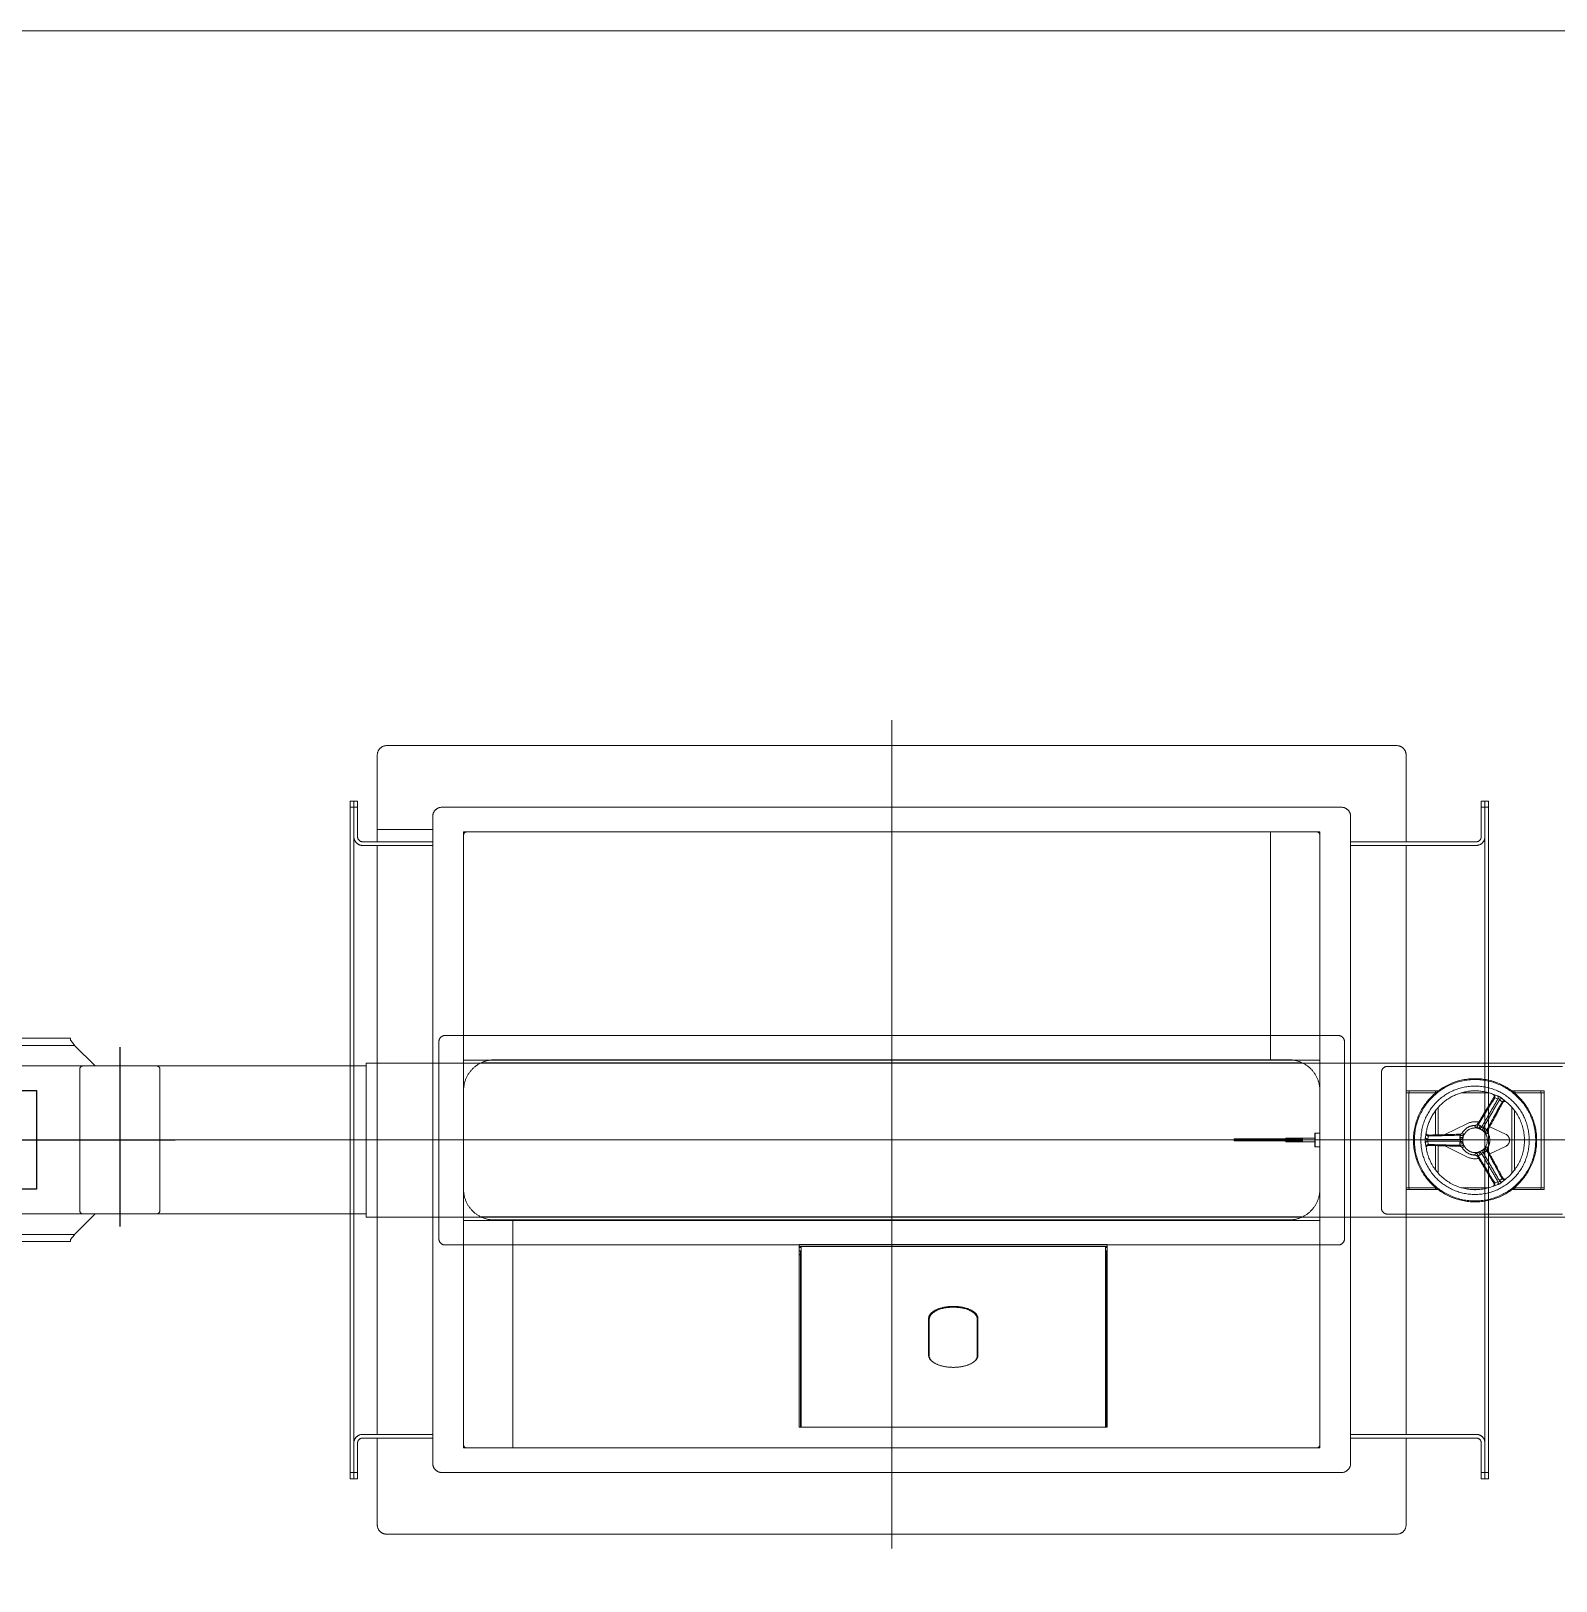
# Model space of a CAD drawing. Extents: x -681219 to -550379, y -242630 to -158199.
# Drawn here: x -636702 to -634227, y -214433 to -211917 of the extents above; entities that cross this region are included whole.
import ezdxf
from ezdxf.lldxf.tags import DXFTag

# ---------------------------------------------------------------- set-up
doc = ezdxf.new("R2010")
doc.units = 0
doc.header["$LTSCALE"] = 1000
doc.linetypes.add('DASHED2', pattern=[9.525, 6.35, -3.175])
doc.layers.get('0').update_dxf_attribs({"linetype": 'CONTINUOUS'})
doc.layers.add('center', color=253, linetype='CENTER2')
doc.layers.add('interface', color=251, linetype='DASHED2')
for name, color, linetype, lineweight in [('famsun', 7, 'CONTINUOUS', 0), ('future', 4, 'DASHED2', 0), ('轴网_轴线', 1, 'CENTER2', 0)]:
    doc.layers.add(name, color=color, linetype=linetype, lineweight=lineweight)
tags = doc.linetypes.add('CENTER2', pattern=[28.575, 19.05, -3.175, 3.175, -3.175]).pattern_tags.tags
tags[10:11] = [DXFTag(74, 4), DXFTag(75, 0), DXFTag(340, '0'), DXFTag(46, 0.0), DXFTag(50, 0.0), DXFTag(44, 0.0), DXFTag(45, 0.0)]
tags[8:9] = [DXFTag(74, 4), DXFTag(75, 0), DXFTag(340, '0'), DXFTag(46, 0.0), DXFTag(50, 0.0), DXFTag(44, 0.0), DXFTag(45, 0.0)]
tags[6:7] = [DXFTag(74, 4), DXFTag(75, 0), DXFTag(340, '0'), DXFTag(46, 0.0), DXFTag(50, 0.0), DXFTag(44, 0.0), DXFTag(45, 0.0)]
tags[4:5] = [DXFTag(74, 4), DXFTag(75, 0), DXFTag(340, '0'), DXFTag(46, 0.0), DXFTag(50, 0.0), DXFTag(44, 0.0), DXFTag(45, 0.0)]

# ---------------------------------------------------------------- blocks, each defined once
blk = doc.blocks.new('轴网FB0EDE194AE0F5E0')
at = {"layer": '轴网_轴线'}
blk.add_line((-1200, 15000), (44200, 15000), dxfattribs=at)
blk = doc.blocks.new('YZLD0102CXY_F_LD-SJHS1B_V_1')
at = {"color": 0, "linetype": 'ByBlock', "lineweight": -2}
for p, q in [((-820, 640), (820, 640)), ((-835, 504), (-835, 625)), ((835, 625), (835, 504)), ((-969, 540), (-969, 550)), ((-969, 550), (-963, 550)), ((-969, -540), (-969, 540)), ((-963, 540), (-969, 540)), ((-963, 550), (-957, 550)), ((-963, 540), (-963, 550)), ((-963, 550), (-963, 540)), ((-963, 492), (-963, 540)), ((-957, 540), (-963, 540)), ((-963, -540), (-963, 540)), ((-957, 550), (-957, 540)), ((-957, 492), (-957, 540)), ((-730, 540), (730, 540)), ((867, 550), (873, 550)), ((867, 540), (867, 550)), ((867, 540), (867, 492)), ((873, 540), (867, 540)), ((873, 550), (873, 540)), ((873, 550), (879, 550)), ((873, 540), (873, 550)), ((873, 540), (873, 492)), ((873, 540), (873, -540)), ((879, 540), (873, 540)), ((879, 550), (879, 540)), ((879, 540), (879, -540)), ((-835, 504), (-835, 484)), ((-745, -525), (-745, 525)), ((745, 525), (745, -525)), ((835, 504), (745, 504)), ((835, 484), (835, 504)), ((-745, 484), (-949, 484)), ((695, 500), (-695, 500)), ((-695, 500), (-695, -500)), ((-615, 130), (-615, 500)), ((-615, 500), (-615, 130)), ((-615, 130), (-615, 500)), ((695, -500), (695, 500)), ((859, 484), (745, 484)), ((-745, 478), (-949, 478)), ((-835, 478), (-835, -478)), ((859, 478), (745, 478)), ((835, -478), (835, 478)), ((-615, 130), (-645, 130)), ((-645, 130), (645, 130)), ((645, 130), (-615, 130)), ((645, 130), (-615, 130)), ((666.4, 125), (-666.4, 125)), ((-695, 80.5), (-695, 11)), ((-687.5, 11), (-695, 11)), ((-687.5, -11), (-687.5, 11)), ((-687, 10.5), (-687.5, 11)), ((-687, 10.5), (-687, -10.5)), ((-667, 3), (-687, 3)), ((-667, 1.5), (-667, 3)), ((-667, 3), (-640, 3)), ((-667, 1.5), (-655, 1.5)), ((-667, -1.5), (-667, 1.5)), ((-655, 1.5), (-643.9, 1.5)), ((-655, 1.5), (-655, -1.5)), ((-643.9, 1.5), (-573, 1.5)), ((-640, 1.5), (-640, 3)), ((-573, 1.5), (-556, 1.5)), ((-573, -1.5), (-573, 1.5)), ((-556, -1.5), (-556, 1.5)), ((-695, -11), (-695, -80.5)), ((-695, -11), (-687.5, -11)), ((-687.5, -11), (-687, -10.5)), ((-687, -3), (-667, -3)), ((-667, -3), (-667, -1.5)), ((-667, -1.5), (-655, -1.5)), ((-667, -3), (-640, -3)), ((-655, -1.5), (-643.9, -1.5)), ((-643.9, -1.5), (-573, -1.5)), ((-640, -3), (-640, -1.5)), ((-573, -1.5), (-556, -1.5)), ((-666.4, -125), (666.4, -125)), ((-645, -130), (615, -130)), ((-645, -130), (645, -130)), ((615, -130), (645, -130)), ((615, -500), (615, -130)), ((615, -130), (615, -500)), ((615, -130), (645, -130)), ((615, -500), (615, -130)), ((-350, -169.6), (150, -169.6)), ((-350, -466.4), (-350, -169.6)), ((-350, -173.1), (-347, -173.1)), ((-347, -174.8), (-350, -174.8)), ((-347, -172.8), (-347, -466.4)), ((147, -172.8), (-347, -172.8)), ((147, -466.4), (147, -172.8)), ((147, -173.1), (150, -173.1)), ((150, -174.8), (147, -174.8)), ((150, -169.6), (150, -466.4)), ((-347.6, -179.9), (-350, -179.9)), ((-348.5, -186.1), (-350, -186.1)), ((-348, -184.6), (-348, -181.7)), ((-348, -181.7), (-348, -466.4)), ((150, -179.9), (147.6, -179.9)), ((148, -466.4), (148, -181.7)), ((148, -184.6), (148, -181.7)), ((150, -186.1), (148.5, -186.1)), ((-140, -290), (-140, -349.4)), ((-139, -350.3), (-139, -290.9)), ((-61, -290.9), (-61, -350.3)), ((-60, -349.4), (-60, -290)), ((-139, -353.8), (-139, -350.3)), ((-61, -353.8), (-61, -350.3)), ((-949, -478), (-745, -478)), ((150, -466.4), (-350, -466.4)), ((745, -478), (859, -478)), ((-963, -540), (-963, -492)), ((-957, -540), (-957, -492)), ((-949, -484), (-745, -484)), ((-835, -484), (-835, -504)), ((-695, -500), (695, -500)), ((745, -484), (859, -484)), ((835, -504), (835, -484)), ((867, -492), (867, -540)), ((873, -492), (873, -540)), ((-835, -504), (-835, -625)), ((835, -625), (835, -504)), ((-969, -550), (-969, -540)), ((-969, -540), (-963, -540)), ((-963, -550), (-969, -550)), ((-963, -550), (-963, -540)), ((-963, -540), (-957, -540)), ((-963, -540), (-963, -550)), ((-957, -550), (-963, -550)), ((-957, -540), (-957, -550)), ((730, -540), (-730, -540)), ((867, -550), (867, -540)), ((867, -540), (873, -540)), ((873, -550), (867, -550)), ((873, -540), (873, -550)), ((873, -540), (879, -540)), ((873, -550), (873, -540)), ((879, -550), (873, -550)), ((879, -540), (879, -550)), ((-820, -640), (820, -640))]:
    blk.add_line(p, q, dxfattribs=at)
for centre, radius, start, end in [((-820, 625), 15, 90, 180), ((820, 625), 15, 0, 90), ((-730, 525), 15, 90, 180), ((730, 525), 15, 0, 90), ((-949, 492), 14, 180, 270), ((-949, 492), 8, 180, 270), ((-690, 495), 5, 90, 180), ((690, 495), 5, 0, 90), ((859, 492), 14, 270, 0), ((859, 492), 8, 270, 0), ((-949, -492), 14, 90, 180), ((859, -492), 14, 0, 90), ((-949, -492), 8, 90, 180), ((-690, -495), 5, 180, 270), ((690, -495), 5, 270, 0), ((859, -492), 8, 0, 90), ((-730, -525), 15, 180, 270), ((730, -525), 15, 270, 0), ((-820, -625), 15, 180, 270), ((820, -625), 15, 270, 0)]:
    blk.add_arc(centre, radius, start, end, dxfattribs=at)
for centre, major_axis, ratio, start_param, end_param in [((-351.8, -182.8), (-3.29, 3.29), 0.581432, 2.59092, 3.668247), ((-351.8, -182.8), (-3.29, 3.29), 0.581432, 2.614938, 3.668247), ((-341.2, -185.1), (5.88, -5.88), 0.581432, 3.119045, 3.668247), ((-341.2, -185.1), (5.88, -5.88), 0.581432, 3.119045, 3.668247), ((141.2, -185.1), (-5.88, -5.88), 0.581432, 2.614938, 3.164141), ((141.2, -185.1), (-5.88, -5.88), 0.581432, 2.614938, 3.164141), ((151.8, -182.8), (3.29, 3.29), 0.581432, 2.614938, 3.692265), ((151.8, -182.8), (3.29, 3.29), 0.581432, 2.614938, 3.668247), ((-100, -290), (40, 0), 0.494698, 0, 3.141593), ((-100, -290.9), (-39, 0), 0.494698, 3.141593, 6.283185), ((-100, -293.5), (-40, 0), 0.494698, 6.027147, 6.283185), ((-100, -293.5), (40, 0), 0.494698, 2.885554, 3.141593), ((-100, -295.3), (40, 0), 0.494698, 2.917501, 3.141593), ((-100, -293.5), (-40, 0), 0.494698, 3.141593, 3.397631), ((-100, -293.5), (40, 0), 0.494698, 0, 0.256038), ((-100, -295.3), (40, 0), 0.494698, 0, 0.224091), ((-100, -349.4), (-40, 0), 0.494698, 0, 3.141593), ((-100, -350.3), (39, 0), 0.494698, 3.141593, 3.728761), ((-100, -350.3), (39, 0), 0.494698, 5.696017, 6.283185)]:
    blk.add_ellipse(centre, major_axis=major_axis, ratio=ratio, start_param=start_param, end_param=end_param, dxfattribs=at)
for points in [[(-645, 130), (-651.5, 130), (-658.1, 128.7), (-670.2, 123.7), (-675.7, 120), (-685, 110.7), (-688.7, 105.2), (-693.7, 93.1), (-695, 86.5), (-695, 80)], [(695, 80), (695, 86.5), (693.7, 93.1), (688.7, 105.2), (685, 110.7), (675.7, 120), (670.2, 123.7), (658.1, 128.7), (651.5, 130), (645, 130)], [(695, 80), (695, 86.5), (693.7, 93.1), (688.7, 105.2), (685, 110.7), (675.7, 120), (670.2, 123.7), (658.1, 128.7), (651.5, 130), (645, 130)], [(-695, -80), (-695, -86.5), (-693.7, -93.1), (-688.7, -105.2), (-685, -110.7), (-675.7, -120), (-670.2, -123.7), (-658.1, -128.7), (-651.5, -130), (-645, -130)], [(645, -130), (651.5, -130), (658.1, -128.7), (670.2, -123.7), (675.7, -120), (685, -110.7), (688.7, -105.2), (693.7, -93.1), (695, -86.5), (695, -80)], [(645, -130), (651.5, -130), (658.1, -128.7), (670.2, -123.7), (675.7, -120), (685, -110.7), (688.7, -105.2), (693.7, -93.1), (695, -86.5), (695, -80)]]:
    blk.add_open_spline(points, degree=3, knots=[0, 0, 0, 0, 0.25, 0.25, 0.5, 0.5, 0.75, 0.75, 1, 1, 1, 1], dxfattribs=at)
at = {"layer": 'center', "lineweight": -2, "ltscale": 13.278337}
for p, q in [((0, -663.2), (0, 681.5)), ((901.5, 0), (-995.7, 0))]:
    blk.add_line(p, q, dxfattribs=at)
blk = doc.blocks.new('*U69')
at = {"color": 0, "linetype": 'ByBlock', "lineweight": -2}
for p, q in [((433.2, 227), (433.2, 238.4)), ((433.2, 225), (433.2, 227)), ((433.2, 227), (435.2, 227)), ((435.2, 227), (435.2, 238.4)), ((435.2, 236), (435.2, 226)), ((435.2, 227), (435.2, 225)), ((437.8, 243), (523.2, 243)), ((437.8, 241), (523.2, 241)), ((440.2, 241), (523.2, 241)), ((523.2, 243), (578.2, 243)), ((523.2, 241), (523.2, 243)), ((523.2, 241), (578.2, 241)), ((523.2, 241), (578.2, 241)), ((523.2, 241), (523.2, 214.8)), ((578.2, 241), (578.2, 243)), ((578.2, 211), (578.2, 241)), ((365.2, 165), (409.2, 217.8)), ((424.6, 225), (435.2, 225)), ((468.2, 226), (435.2, 226)), ((435.2, 225), (445.2, 225)), ((435.2, 214.9), (435.2, 225)), ((435.2, 214.9), (435.2, 165)), ((445.2, 214.9), (435.2, 214.9)), ((445.2, 225), (445.2, 214.9)), ((445.2, 222), (466.2, 222)), ((445.2, 214.9), (445.2, 165)), ((466.2, 212), (445.2, 212)), ((466.2, 222), (466.2, 212)), ((466.2, 212), (466.2, 165)), ((467.2, 207), (466.2, 207)), ((467.2, 167), (467.2, 207)), ((469.7, 217.6), (515, 212)), ((470.2, 222.8), (470.2, 224)), ((470.2, 204), (470.2, 170)), ((523.2, 214.8), (472, 220.8)), ((477, 220.2), (477, 216.7)), ((515, 165), (515, 212)), ((581.1, 203.9), (515, 212)), ((555.2, 211), (523.2, 214.8)), ((553, 207.3), (553, 211.3)), ((555.2, 211), (578.2, 211)), ((40, 120), (73.5, 153.5)), ((673.1, 153.5), (73.5, 153.5)), ((80.1, 165), (664.9, 165)), ((467.2, 167), (466.2, 167)), ((539.5, 165), (581.1, 170.1)), ((553, 165), (553, 166.7)), ((673.1, 153.5), (715, 120)), ((705, 128), (706, 128)), ((706, 127.2), (706, 128)), ((-65, 65.6), (-65, 115)), ((-60, 120), (60, 120)), ((60, 120), (750, 120)), ((65, 65.6), (65, 115)), ((750, 120), (795, 120)), ((750, -120), (750, 120)), ((805, -110), (805, 110)), ((0, 77), (0, 77)), ((-65, 64.9), (-65, 65.6)), ((-65, 1.2), (-65, 64.9)), ((65, 64.9), (65, 65.6)), ((65, 1.2), (65, 64.9)), ((-65, -1.2), (-65, 1.2)), ((65, -1.2), (65, 1.2)), ((-65, -64.9), (-65, -1.2)), ((65, -64.9), (65, -1.2)), ((-65, -65.6), (-65, -64.9)), ((-65, -115), (-65, -65.6)), ((65, -65.6), (65, -64.9)), ((65, -115), (65, -65.6)), ((-60, -120), (60, -120)), ((40, -120), (73.5, -153.5)), ((60, -120), (750, -120)), ((673.1, -153.5), (715, -120)), ((750, -120), (795, -120)), ((73.5, -153.5), (673.1, -153.5)), ((664.9, -165), (80.1, -165)), ((365.2, -165), (409.2, -217.8)), ((435.2, -214.9), (435.2, -165)), ((445.2, -214.9), (445.2, -165)), ((466.2, -212), (466.2, -165)), ((467.2, -167), (466.2, -167)), ((467.2, -207), (467.2, -167)), ((470.2, -170), (470.2, -204)), ((515, -165), (515, -212)), ((539.5, -165), (581.1, -170.1)), ((424.6, -225), (435.2, -225)), ((435.2, -225), (435.2, -214.9)), ((435.2, -214.9), (445.2, -214.9)), ((445.2, -225), (435.2, -225)), ((445.2, -212), (466.2, -212)), ((445.2, -214.9), (445.2, -225)), ((466.2, -222), (445.2, -222)), ((467.2, -207), (466.2, -207)), ((466.2, -212), (466.2, -222)), ((515, -212), (469.7, -217.6)), ((477, -216.7), (477, -226.7)), ((515, -212), (581.1, -203.9)), ((553, -226.7), (553, -207.3)), ((553, -226.7), (477, -226.7)), ((485, -226.7), (485, -236)), ((545, -236), (485, -236)), ((487.5, -236), (487.5, -314)), ((542.5, -314), (542.5, -236)), ((545, -236), (545, -226.7)), ((542.5, -314), (487.5, -314)), ((487.5, -314), (489.5, -316)), ((489.5, -316), (540.5, -316)), ((540.5, -316), (542.5, -314))]:
    blk.add_line(p, q, dxfattribs=at)
blk.add_lwpolyline([(415, -716), (615, -716), (615, -316), (415, -316)], close=True, dxfattribs=at)
for centre, radius, start, end in [((437.8, 238.4), 4.6, 90, 180), ((437.8, 238.4), 2.6, 90, 180), ((440.2, 236), 5, 90, 180), ((424.6, 205), 20, 90, 140.1944), ((470.2, 221.5), 4, 180, 263), ((467.2, 204), 3, 0, 90), ((468.2, 224), 2, 0, 90), ((472.2, 222.8), 2, 180, 263.2902), ((515, 187), 68.2, 345.6567, 14.3433), ((125.8, 117.8), 63.4, 136.3559, 145.7147), ((129.5, 161.9), 49.5, 176.3863, 180.3934), ((467.2, 170), 3, 270, 0), ((625.3, 161.9), 39.7, 359.5099, 4.5148), ((620.9, 108.8), 68.7, 40.5424, 50.0819), ((-60, 115), 5, 90, 180), ((60, 115), 5, 0, 90), ((795, 110), 10, 0, 90), ((-60, -115), 5, 180, 270), ((60, -115), 5, 270, 0), ((795, -110), 10, 270, 0), ((128, -116), 66.2, 214.4844, 223.445), ((129.5, -161.9), 49.5, 179.6066, 183.6137), ((467.2, -170), 3, 0, 90), ((515, -187), 68.2, 345.6567, 14.3433), ((625.3, -161.9), 39.7, 355.4852, 0.4901), ((618.9, -106.8), 71.6, 310.1102, 319.2655), ((424.6, -205), 20, 219.8056, 270), ((470.2, -221.5), 4, 97, 180), ((467.2, -204), 3, 270, 0)]:
    blk.add_arc(centre, radius, start, end, dxfattribs=at)
at = {"layer": 'center', "ltscale": 166.354785}
for p, q in [((395, 273.8), (395, -285.9)), ((0, 150.4), (0, -140.6)), ((845.7, 0), (-90, 0))]:
    blk.add_line(p, q, dxfattribs=at)
at = {"layer": 'interface', "ltscale": 3.807936}
blk.add_lwpolyline([(135, -80), (655, -80), (655, 80), (135, 80)], close=True, dxfattribs=at)
blk = doc.blocks.new('*U68')
at = {"color": 0, "linetype": 'ByBlock', "lineweight": -2}
for p, q in [((812, 159.3), (812, -160.7)), ((2272, 169.3), (822, 169.3)), ((2282, -160.7), (2282, 159.3)), ((852, 129.3), (2242, 129.3)), ((852, -130.7), (852, 129.3)), ((2242, 129.3), (2242, -130.7)), ((0, 124.3), (2400, 124.3)), ((742, 119.3), (458, 119.3)), ((752, -110.7), (752, 109.3)), ((2400, -125.7), (2400, 124.3)), ((2800, 119.9), (2400, 119.9)), ((2400, 119.9), (2400, -120.1)), ((2800, -120.1), (2800, 119.9)), ((488, 79.3), (493, 79.3)), ((488, 76.3), (488, 79.3)), ((488, 76.3), (492.5, 76.3)), ((488, 76.3), (488, -77.7)), ((492.5, 76.3), (535.8, 76.3)), ((492.5, 76.3), (492.5, -77.7)), ((493, 79.3), (535.7, 79.3)), ((493, 79.3), (493, 76.3)), ((535.7, 79.3), (540, 79.3)), ((535.7, 76.3), (535.7, 79.3)), ((535.8, 76.3), (536.2, 76.3)), ((535.8, 76.3), (535.8, 76)), ((577.4, 76.3), (622.6, 76.3)), ((577.4, 76.3), (622.6, 76.3)), ((593.7, 79.3), (606.3, 79.3)), ((660, 79.3), (664.3, 79.3)), ((663.8, 76.3), (664.2, 76.3)), ((664.2, 76.3), (707.5, 76.3)), ((664.2, 76.3), (664.2, 76)), ((664.3, 79.3), (707, 79.3)), ((664.3, 79.3), (664.3, 76.3)), ((707, 76.3), (707, 79.3)), ((707, 79.3), (712, 79.3)), ((707.5, 76.3), (712, 76.3)), ((707.5, 76.3), (707.5, -77.7)), ((712, 79.3), (712, 76.3)), ((712, 76.3), (712, -77.7)), ((540.3, 53), (540.3, -54.4)), ((551.6, 63.4), (556.1, 67)), ((560.2, 65.2), (556.2, 61.5)), ((568, 68.3), (562.8, 66.7)), ((563.3, 71.2), (568.7, 73.2)), ((659.7, 53), (659.7, 8.1)), ((535.8, 47.5), (535.8, -48.9)), ((613.3, 26.2), (649.2, 8.4)), ((664.2, 47.5), (664.2, 8)), ((550.4, 9.3), (576.2, 21.3)), ((579, 10.9), (579.2, 11.4)), ((579.1, 15.9), (579.2, 15.7)), ((585.6, 13.2), (582.9, 11.6)), ((597.9, 20.3), (595.2, 18.7)), ((599.9, 23.3), (600.5, 23.3)), ((619.2, 4.8), (619.2, 8)), ((620.6, 11.7), (620.8, 11.3)), ((624.8, 9.1), (624.6, 9.1)), ((677, 0.8), (675.7, 6.1)), ((679.7, 9.2), (680.6, 3.5)), ((576.2, -22.7), (550.4, -10.7)), ((579.2, -12.8), (579, -12.3)), ((582.9, -13), (585.6, -14.6)), ((595.2, -20.1), (597.9, -21.7)), ((600.5, -24.7), (599.9, -24.7)), ((649.2, -9.8), (613.3, -27.6)), ((619.2, -9.4), (619.2, -6.2)), ((620.8, -12.7), (620.6, -13.1)), ((659.7, -9.5), (659.7, -54.4)), ((664.2, -9.4), (664.2, -48.9)), ((675.7, -7.5), (677, -2.2)), ((680.6, -4.9), (679.7, -10.6)), ((596.1, -27.1), (596.2, -26.9)), ((556.1, -68.4), (551.6, -64.8)), ((556.2, -62.9), (560.2, -66.6)), ((562.8, -68.1), (568, -69.7)), ((568.7, -74.6), (563.3, -72.6)), ((488, -77.7), (492.5, -77.7)), ((488, -80.7), (488, -77.7)), ((493, -80.7), (488, -80.7)), ((492.5, -77.7), (535.8, -77.7)), ((493, -77.7), (493, -80.7)), ((493, -80.7), (535.7, -80.7)), ((535.7, -80.7), (535.7, -77.7)), ((540, -80.7), (535.7, -80.7)), ((535.8, -77.4), (535.8, -77.7)), ((535.8, -77.7), (536.2, -77.7)), ((577.4, -77.7), (622.6, -77.7)), ((577.4, -77.7), (622.6, -77.7)), ((593.7, -80.7), (606.3, -80.7)), ((664.3, -80.7), (660, -80.7)), ((663.8, -77.7), (664.2, -77.7)), ((664.2, -77.4), (664.2, -77.7)), ((664.2, -77.7), (707.5, -77.7)), ((664.3, -77.7), (664.3, -80.7)), ((664.3, -80.7), (707, -80.7)), ((707, -80.7), (707, -77.7)), ((712, -80.7), (707, -80.7)), ((707.5, -77.7), (712, -77.7)), ((712, -77.7), (712, -80.7)), ((0, -125.7), (2400, -125.7)), ((458, -120.7), (742, -120.7)), ((2400, -120.1), (2800, -120.1)), ((2242, -130.7), (852, -130.7)), ((822, -170.7), (2272, -170.7))]:
    blk.add_line(p, q, dxfattribs=at)
for radius in [100, 98.5, 88]:
    blk.add_circle((600, -0.7), radius, dxfattribs=at)
for centre, radius, start, end in [((822, 159.3), 10, 90, 180), ((2272, 159.3), 10, 0, 90), ((742, 109.3), 10, 0, 90), ((600, -0.7), 80.2, 90, 112.0323), ((600, -0.7), 80.2, 8.0611, 90), ((600, -0.7), 80.2, 128.0619, 232.0317), ((551.6, 58.5), 3.94, 28.7715, 82.3836), ((569.9, 51.4), 20.9, 108.452, 131.548), ((-40292.9, -22116.9), 46481.5, 28.43569, 28.49912), ((40181.5, 24344.3), 46460.2, 211.50087, 211.56433), ((573, 70.8), 4, 154.5834, 210.9527), ((600, -0.7), 30, 63.6122, 101.1009), ((597.3, 26.3), 1.35, 205.9515, 216.7065), ((600.4, 28.5), 5.16, 215.3472, 265.1516), ((555, -0.7), 11, 114.975, 245.025), ((600, -0.7), 24, 151.1001, 208.8999), ((574.6, 13.6), 5.16, 334.8484, 24.8782), ((600, -0.7), 20, 136.0086, 223.9914), ((598.4, -6.5), 28.8, 120.2195, 127.7676), ((588.3, 10.8), 8.73, 100.2704, 120.285), ((600, -0.7), 20, 129.2786, 136.0086), ((600, -0.7), 20, 110.7214, 129.2786), ((595.8, 15.2), 8.73, 119.715, 139.7296), ((605.8, -2.2), 28.8, 112.2322, 119.7807), ((600, -0.7), 20, 103.9914, 110.7214), ((600, -0.7), 20, 16.0086, 103.9914), ((600, -0.7), 24, 31.1001, 88.8999), ((600, -0.7), 20, 9.2786, 16.0086), ((600, -0.7), 20, 350.7214, 9.2786), ((625.1, 14.2), 5.16, 214.8484, 264.8782), ((615.8, 3.7), 8.73, 340.2704, 0.285), ((1893.2, 46471.7), 46481.5, 268.43569, 268.49912), ((595.7, 3.6), 28.8, 0.2195, 7.7676), ((675.5, 11.6), 3.88, 268.382, 323.7838), ((660.2, -0.7), 20.9, 348.452, 11.548), ((-40274.2, 22105.4), 46460.2, 331.50087, 331.56433), ((600, -0.7), 80.2, 248.0615, 352.0311), ((578, -16.6), 1.35, 325.9515, 336.7065), ((574.6, -15), 5.16, 335.3472, 25.1516), ((598.4, 5.1), 28.8, 232.2322, 239.7807), ((588.3, -12.2), 8.73, 239.715, 259.7296), ((600, -0.7), 20, 223.9914, 230.7214), ((600, -0.7), 20, 230.7214, 249.2786), ((595.8, -16.6), 8.73, 220.2704, 240.285), ((605.8, 0.8), 28.8, 240.2195, 247.7676), ((600, -0.7), 20, 249.2786, 256.0086), ((600, -0.7), 20, 256.0086, 343.9914), ((600.4, -29.9), 5.16, 94.8484, 144.8782), ((600, -0.7), 24, 271.1001, 328.8999), ((600, -0.7), 20, 343.9914, 350.7214), ((625.1, -15.6), 5.16, 95.3472, 145.1516), ((615.8, -5.1), 8.73, 359.715, 19.7296), ((595.8, -5), 28.8, 352.2322, 359.7807), ((1892.6, -46451.8), 46460.2, 91.50087, 91.56433), ((624.7, -11.8), 1.35, 85.9515, 96.7065), ((675.4, -13.1), 4, 34.5834, 90.9527), ((40199.7, -24356.8), 46481.5, 148.43569, 148.49912), ((600, -0.7), 30, 258.9181, 296.3878), ((551.6, -59.8), 4, 274.5834, 330.9527), ((569.9, -52.8), 20.9, 228.452, 251.548), ((572.9, -72.2), 3.94, 148.7715, 202.3836), ((742, -110.7), 10, 270, 0), ((822, -160.7), 10, 180, 270), ((2272, -160.7), 10, 270, 0)]:
    blk.add_arc(centre, radius, start, end, dxfattribs=at)
for centre, major_axis, ratio, start_param, end_param in [((554.6, 59.4), (-3.21, 3.84), 0.522694, 4.830056, 6.189543), ((551.5, 57.5), (-0.38, -4.99), 0.922531, 2.189783, 3.074557), ((558.6, 63.1), (-3.62, 3.45), 0.531049, 4.773692, 5.862844), ((565.4, 67), (-1.18, 4.86), 0.531049, 0.420341, 1.509494), ((570.7, 68.6), (-1.72, 4.69), 0.522694, 0.093642, 1.45313), ((573.9, 70.4), (4.51, -2.16), 0.922531, 3.161436, 4.093403), ((579.2, 14.2), (-3.05, 3.96), 0.498779, 3.683742, 4.856336), ((582.4, 16.3), (-2.51, 4.33), 0.481015, 3.676897, 4.922667), ((585.2, 17.3), (-0.87, 4.92), 0.395941, 4.096684, 5.079026), ((591.8, 21.1), (-3.83, 3.22), 0.395941, 1.204159, 2.186502), ((594.1, 23), (-2.49, 4.33), 0.481015, 1.360518, 2.606288), ((597.5, 24.7), (-1.9, 4.62), 0.498779, 1.42685, 2.599443), ((623.3, 9.8), (4.96, 0.66), 0.498779, 3.683742, 4.856336), ((623.5, 6), (5, 0.01), 0.481015, 3.676897, 4.922667), ((623, 3.1), (4.7, -1.71), 0.395941, 4.096684, 5.079026), ((674.6, 12.2), (-4.13, 2.82), 0.922531, 2.189783, 3.074557), ((674.7, 8.6), (4.93, 0.86), 0.522694, 4.830056, 6.189543), ((675.9, 3.2), (4.8, 1.4), 0.531049, 4.773692, 5.862844), ((579.2, -15.6), (-3.05, -3.96), 0.498779, 1.42685, 2.599443), ((582.4, -17.7), (-2.51, -4.33), 0.481015, 1.360518, 2.606288), ((585.2, -18.7), (-0.87, -4.92), 0.395941, 1.204159, 2.186502), ((591.8, -22.5), (-3.83, -3.22), 0.395941, 4.096684, 5.079026), ((594.1, -24.4), (-2.49, -4.33), 0.481015, 3.676897, 4.922667), ((597.5, -26.1), (-1.9, -4.62), 0.498779, 3.683742, 4.856336), ((623.5, -7.5), (5, -0.01), 0.481015, 1.360518, 2.606288), ((623.3, -11.2), (4.96, -0.66), 0.498779, 1.42685, 2.599443), ((623, -4.5), (4.7, 1.71), 0.395941, 1.204159, 2.186502), ((674.6, -13.7), (-4.13, -2.82), 0.922531, 3.16335, 4.093403), ((674.7, -10), (4.93, -0.86), 0.522694, 0.093642, 1.45313), ((675.9, -4.6), (4.8, -1.4), 0.531049, 0.420341, 1.509494), ((554.6, -60.8), (-3.21, -3.84), 0.522694, 0.093642, 1.45313), ((551.5, -58.9), (-0.38, 4.99), 0.922531, 3.161436, 4.093403), ((558.6, -64.5), (-3.62, -3.45), 0.531049, 0.420341, 1.509494), ((565.4, -68.4), (-1.18, -4.86), 0.531049, 4.773692, 5.862844), ((570.7, -70), (-1.72, -4.69), 0.522694, 4.830056, 6.189543), ((573.9, -71.8), (4.51, 2.16), 0.922531, 2.189783, 3.074557)]:
    blk.add_ellipse(centre, major_axis=major_axis, ratio=ratio, start_param=start_param, end_param=end_param, dxfattribs=at)
for points, knots in [([(550.1, 62.2), (550.1, 62.2), (550.3, 62.3), (550.8, 62.4), (551.4, 62.5), (551.9, 62.4), (552.1, 62.4)], [0.3702144, 0.3702144, 0.3702144, 0.3702144, 0.5080235, 0.6597045, 0.8423691, 1, 1, 1, 1]), ([(550.5, 62.5), (550.6, 62.5), (550.7, 62.6), (551, 62.9), (551.3, 63.1), (551.6, 63.4)], [0.6900284, 0.6900284, 0.6900284, 0.6900284, 0.75, 0.75, 1, 1, 1, 1]), ([(555.4, 60.1), (555.4, 60.1), (555.3, 60.1), (555.3, 60.1), (555.2, 60.2), (555.1, 60.3), (555.1, 60.3), (555.1, 60.4)], [0, 0, 0, 0, 0.0625, 0.0625, 0.125, 0.125, 0.1854555, 0.1854555, 0.1854555, 0.1854555]), ([(556.2, 61.5), (556.2, 61.3), (556.1, 61.2), (556, 60.8), (555.9, 60.7), (555.8, 60.4), (555.7, 60.3), (555.6, 60.1), (555.5, 60.1), (555.4, 60.1)], [0, 0, 0, 0, 0.25, 0.25, 0.5, 0.5, 0.75, 0.75, 1, 1, 1, 1]), ([(562.8, 66.7), (562.7, 66.7), (562.5, 66.8), (562.3, 66.8), (562.1, 66.8), (561.8, 66.8), (561.7, 66.8), (561.5, 66.8), (561.4, 66.8), (561.3, 66.7), (561.2, 66.7), (561, 66.6), (560.9, 66.5), (560.7, 66.2), (560.6, 66.1), (560.4, 65.7), (560.3, 65.5), (560.2, 65.2)], [0, 0, 0, 0, 0.125, 0.125, 0.25, 0.25, 0.375, 0.375, 0.4375, 0.4375, 0.5, 0.5, 0.625, 0.625, 0.75, 0.75, 1, 1, 1, 1]), ([(586.8, 19.4), (582.2, 27.3), (577.6, 35.3), (573, 43.2), (568.8, 50.5), (564.5, 57.9), (560.2, 65.2)], [0, 0, 0, 0, 0.518449, 0.518449, 0.518449, 1, 1, 1, 1]), ([(562.8, 66.7), (567.4, 58.7), (571.9, 50.8), (576.5, 42.8), (580.7, 35.5), (585, 28.2), (589.2, 20.8)], [0, 0, 0, 0, 0.520171, 0.520171, 0.520171, 1, 1, 1, 1]), ([(569.7, 68.3), (569.6, 68.2), (569.5, 68.2), (569.3, 68.2), (569.2, 68.2), (568.9, 68.2), (568.7, 68.2), (568.4, 68.3), (568.2, 68.3), (568, 68.3)], [0, 0, 0, 0, 0.25, 0.25, 0.5, 0.5, 0.75, 0.75, 1, 1, 1, 1]), ([(568.7, 73.2), (569.1, 73.4), (569.4, 73.5), (569.8, 73.7), (569.9, 73.7), (569.9, 73.7)], [0, 0, 0, 0, 0.25, 0.25, 0.2878811, 0.2878811, 0.2878811, 0.2878811]), ([(569.4, 72.5), (569.4, 72.6), (569.6, 73), (569.9, 73.4), (570.3, 73.8), (570.5, 73.9), (570.5, 74), (570.5, 74)], [0, 0, 0, 0, 0.0986947, 0.2994585, 0.4683042, 0.6047047, 0.7039783, 0.7039783, 0.7039783, 0.7039783]), ([(569.6, 68.7), (569.6, 68.7), (569.6, 68.6), (569.7, 68.5), (569.7, 68.5), (569.7, 68.4), (569.7, 68.3), (569.7, 68.3)], [0.8187517, 0.8187517, 0.8187517, 0.8187517, 0.875, 0.875, 0.9375, 0.9375, 1, 1, 1, 1]), ([(594.9, 24.4), (595.1, 24.4), (595.2, 24.4), (595.5, 24.4), (595.6, 24.5), (595.8, 24.5), (595.9, 24.5), (596.1, 24.6), (596.2, 24.7), (596.3, 24.8), (596.3, 24.9), (596.3, 25.1), (596.3, 25.2), (596.2, 25.4), (596.1, 25.5), (596.1, 25.7), (596.1, 25.7), (596.1, 25.7)], [0, 0, 0, 0, 0.125, 0.125, 0.25, 0.25, 0.375, 0.375, 0.5, 0.5, 0.625, 0.625, 0.75, 0.75, 0.875, 0.875, 0.8857969, 0.8857969, 0.8857969, 0.8857969]), ([(582.9, 11.6), (582.5, 11.3), (582.1, 11.1), (581.5, 10.8), (581.3, 10.7), (581, 10.6), (580.8, 10.5), (580.5, 10.5), (580.3, 10.5), (580, 10.5), (579.9, 10.5), (579.4, 10.6), (579.2, 10.7), (579, 10.9)], [0, 0, 0, 0, 0.25, 0.25, 0.375, 0.375, 0.5, 0.5, 0.625, 0.625, 0.75, 0.75, 1, 1, 1, 1]), ([(579.1, 15.9), (579.1, 15.9), (579.1, 15.9), (579.2, 15.8), (579.3, 15.6), (579.4, 15.5), (579.5, 15.4), (579.7, 15.3), (579.8, 15.3), (579.9, 15.3), (580, 15.3), (580.2, 15.4), (580.3, 15.5), (580.4, 15.7), (580.5, 15.8), (580.6, 16), (580.7, 16.1), (580.8, 16.3)], [0.1123832, 0.1123832, 0.1123832, 0.1123832, 0.125, 0.125, 0.25, 0.25, 0.375, 0.375, 0.5, 0.5, 0.625, 0.625, 0.75, 0.75, 0.875, 0.875, 1, 1, 1, 1]), ([(586.8, 19.4), (587, 19.4), (587.3, 19.4), (587.7, 19.4), (587.8, 19.4), (588.1, 19.4), (588.2, 19.5), (588.4, 19.6), (588.5, 19.7), (588.7, 19.9), (588.8, 20), (589, 20.4), (589.1, 20.6), (589.2, 20.8)], [0, 0, 0, 0, 0.25, 0.25, 0.375, 0.375, 0.5, 0.5, 0.625, 0.625, 0.75, 0.75, 1, 1, 1, 1]), ([(600.5, 23.3), (600.5, 23), (600.5, 22.7), (600.3, 22.2), (600.2, 21.9), (599.8, 21.4), (599.5, 21.2), (598.8, 20.7), (598.4, 20.5), (597.9, 20.3)], [0, 0, 0, 0, 0.25, 0.25, 0.5, 0.5, 0.75, 0.75, 1, 1, 1, 1]), ([(619.2, 8), (619.2, 8.5), (619.1, 9), (619.2, 9.6), (619.2, 9.8), (619.3, 10.1), (619.3, 10.3), (619.5, 10.6), (619.5, 10.8), (619.7, 11), (619.8, 11.1), (620.1, 11.5), (620.3, 11.6), (620.6, 11.7)], [0, 0, 0, 0, 0.25, 0.25, 0.375, 0.375, 0.5, 0.5, 0.625, 0.625, 0.75, 0.75, 1, 1, 1, 1]), ([(624.1, 0.7), (623.9, 0.5), (623.7, 0.3), (623.5, -0.1), (623.5, -0.2), (623.4, -0.4), (623.4, -0.6), (623.4, -0.8), (623.4, -1), (623.5, -1.2), (623.5, -1.3), (623.7, -1.7), (623.9, -1.9), (624.1, -2.1)], [0, 0, 0, 0, 0.25, 0.25, 0.375, 0.375, 0.5, 0.5, 0.625, 0.625, 0.75, 0.75, 1, 1, 1, 1]), ([(624.8, 9.1), (624.8, 9.1), (624.8, 9.1), (624.7, 9.1), (624.5, 9.1), (624.3, 9), (624.2, 9), (624, 8.9), (624, 8.8), (623.9, 8.7), (623.9, 8.6), (623.9, 8.4), (623.9, 8.3), (624, 8.1), (624, 8), (624.2, 7.7), (624.2, 7.6), (624.3, 7.5)], [0.1123832, 0.1123832, 0.1123832, 0.1123832, 0.125, 0.125, 0.25, 0.25, 0.375, 0.375, 0.5, 0.5, 0.625, 0.625, 0.75, 0.75, 0.875, 0.875, 1, 1, 1, 1]), ([(624.1, 0.7), (633.2, 0.7), (642.3, 0.7), (651.5, 0.7), (660, 0.7), (668.5, 0.8), (677, 0.8)], [0, 0, 0, 0, 0.518449, 0.518449, 0.518449, 1, 1, 1, 1]), ([(674.9, 7.5), (674.9, 7.5), (675, 7.6), (675.1, 7.6), (675.1, 7.6), (675.2, 7.7), (675.3, 7.7), (675.4, 7.7)], [0, 0, 0, 0, 0.0625, 0.0625, 0.125, 0.125, 0.1859744, 0.1859744, 0.1859744, 0.1859744]), ([(675.7, 6.1), (675.6, 6.3), (675.5, 6.4), (675.3, 6.7), (675.2, 6.8), (675.1, 7), (675, 7.1), (674.9, 7.3), (674.9, 7.4), (674.9, 7.5)], [0, 0, 0, 0, 0.25, 0.25, 0.5, 0.5, 0.75, 0.75, 1, 1, 1, 1]), ([(677, -2.2), (677.1, -2.1), (677.2, -2), (677.3, -1.8), (677.4, -1.7), (677.6, -1.4), (677.6, -1.3), (677.7, -1.1), (677.7, -1), (677.7, -0.9), (677.8, -0.8), (677.8, -0.5), (677.7, -0.4), (677.6, -0.1), (677.6, 0), (677.3, 0.4), (677.2, 0.6), (677, 0.8)], [0, 0, 0, 0, 0.125, 0.125, 0.25, 0.25, 0.375, 0.375, 0.4375, 0.4375, 0.5, 0.5, 0.625, 0.625, 0.75, 0.75, 1, 1, 1, 1]), ([(679.4, 11.1), (679.4, 11), (679.4, 10.8), (679.3, 10.4), (679, 9.7), (678.7, 9.4), (678.6, 9.2)], [0.3702144, 0.3702144, 0.3702144, 0.3702144, 0.5080235, 0.6597045, 0.8423691, 1, 1, 1, 1]), ([(679.5, 10.6), (679.5, 10.5), (679.5, 10.4), (679.5, 9.9), (679.6, 9.6), (679.7, 9.2)], [0.690274, 0.690274, 0.690274, 0.690274, 0.75, 0.75, 1, 1, 1, 1]), ([(560.2, -66.6), (564.8, -58.7), (569.4, -50.7), (574, -42.8), (578.3, -35.5), (582.5, -28.2), (586.8, -20.8)], [0, 0, 0, 0, 0.520171, 0.520171, 0.520171, 1, 1, 1, 1]), ([(589.2, -22.2), (584.6, -30.2), (580.1, -38.1), (575.5, -46), (571.3, -53.4), (567, -60.7), (562.8, -68.1)], [0, 0, 0, 0, 0.518449, 0.518449, 0.518449, 1, 1, 1, 1]), ([(579, -12.3), (579.2, -12.1), (579.4, -12), (580, -11.9), (580.3, -11.9), (581, -12), (581.3, -12.1), (582.1, -12.5), (582.5, -12.7), (582.9, -13)], [0, 0, 0, 0, 0.25, 0.25, 0.5, 0.5, 0.75, 0.75, 1, 1, 1, 1]), ([(580.8, -17.7), (580.7, -17.5), (580.6, -17.4), (580.5, -17.2), (580.4, -17.1), (580.3, -16.9), (580.2, -16.8), (580, -16.7), (579.9, -16.7), (579.8, -16.7), (579.7, -16.7), (579.5, -16.8), (579.4, -16.9), (579.3, -17.1), (579.2, -17.2), (579.1, -17.3), (579.1, -17.3), (579.1, -17.3)], [0, 0, 0, 0, 0.125, 0.125, 0.25, 0.25, 0.375, 0.375, 0.5, 0.5, 0.625, 0.625, 0.75, 0.75, 0.875, 0.875, 0.8857969, 0.8857969, 0.8857969, 0.8857969]), ([(589.2, -22.2), (589.1, -22), (589, -21.8), (588.8, -21.4), (588.7, -21.3), (588.5, -21.1), (588.4, -21), (588.2, -20.9), (588.1, -20.8), (587.8, -20.8), (587.7, -20.8), (587.3, -20.8), (587, -20.8), (586.8, -20.8)], [0, 0, 0, 0, 0.25, 0.25, 0.375, 0.375, 0.5, 0.5, 0.625, 0.625, 0.75, 0.75, 1, 1, 1, 1]), ([(597.9, -21.7), (598.4, -21.9), (598.8, -22.1), (599.3, -22.5), (599.5, -22.6), (599.7, -22.8), (599.9, -23), (600.1, -23.2), (600.2, -23.3), (600.3, -23.6), (600.4, -23.7), (600.5, -24.1), (600.5, -24.4), (600.5, -24.7)], [0, 0, 0, 0, 0.25, 0.25, 0.375, 0.375, 0.5, 0.5, 0.625, 0.625, 0.75, 0.75, 1, 1, 1, 1]), ([(620.6, -13.1), (620.3, -13), (620.1, -12.9), (619.7, -12.5), (619.5, -12.2), (619.3, -11.6), (619.2, -11.2), (619.1, -10.4), (619.2, -9.9), (619.2, -9.4)], [0, 0, 0, 0, 0.25, 0.25, 0.5, 0.5, 0.75, 0.75, 1, 1, 1, 1]), ([(624.3, -8.9), (624.2, -9), (624.2, -9.1), (624, -9.4), (624, -9.5), (623.9, -9.7), (623.9, -9.8), (623.9, -10), (623.9, -10.1), (624, -10.2), (624, -10.3), (624.2, -10.4), (624.3, -10.4), (624.5, -10.5), (624.6, -10.5), (624.8, -10.5), (624.8, -10.5), (624.8, -10.5)], [0, 0, 0, 0, 0.125, 0.125, 0.25, 0.25, 0.375, 0.375, 0.5, 0.5, 0.625, 0.625, 0.75, 0.75, 0.875, 0.875, 0.8857969, 0.8857969, 0.8857969, 0.8857969]), ([(677, -2.2), (667.8, -2.2), (658.6, -2.2), (649.4, -2.1), (641, -2.1), (632.5, -2.1), (624.1, -2.1)], [0, 0, 0, 0, 0.520171, 0.520171, 0.520171, 1, 1, 1, 1]), ([(674.9, -8.9), (674.9, -8.8), (674.9, -8.8), (675, -8.5), (675.1, -8.4), (675.2, -8.2), (675.3, -8.1), (675.5, -7.8), (675.6, -7.7), (675.7, -7.5)], [0, 0, 0, 0, 0.25, 0.25, 0.5, 0.5, 0.75, 0.75, 1, 1, 1, 1]), ([(675.4, -9.1), (675.3, -9.1), (675.2, -9.1), (675.1, -9), (675.1, -9), (675, -9), (674.9, -9), (674.9, -8.9)], [0.8187517, 0.8187517, 0.8187517, 0.8187517, 0.875, 0.875, 0.9375, 0.9375, 1, 1, 1, 1]), ([(678.7, -10.8), (678.8, -10.9), (679.1, -11.3), (679.3, -11.9), (679.4, -12.3), (679.4, -12.5), (679.4, -12.5), (679.4, -12.5)], [0, 0, 0, 0, 0.1485804, 0.3524587, 0.5037922, 0.6363291, 0.7021183, 0.7021183, 0.7021183, 0.7021183]), ([(679.7, -10.6), (679.6, -11), (679.5, -11.3), (679.5, -11.8), (679.5, -11.8), (679.5, -11.9)], [0, 0, 0, 0, 0.25, 0.25, 0.2882157, 0.2882157, 0.2882157, 0.2882157]), ([(596.1, -27.1), (596.1, -27.1), (596.1, -27.1), (596.1, -26.9), (596.2, -26.8), (596.3, -26.6), (596.3, -26.5), (596.3, -26.3), (596.3, -26.2), (596.2, -26.1), (596.1, -26), (595.9, -25.9), (595.8, -25.9), (595.6, -25.9), (595.5, -25.9), (595.2, -25.8), (595.1, -25.8), (594.9, -25.8)], [0.1123832, 0.1123832, 0.1123832, 0.1123832, 0.125, 0.125, 0.25, 0.25, 0.375, 0.375, 0.5, 0.5, 0.625, 0.625, 0.75, 0.75, 0.875, 0.875, 1, 1, 1, 1]), ([(551.9, -63.8), (551.8, -63.8), (551.4, -63.9), (550.8, -63.8), (550.3, -63.7), (550.1, -63.6), (550.1, -63.5), (550.1, -63.5)], [0, 0, 0, 0, 0.0986947, 0.2994585, 0.4683042, 0.6047047, 0.7039783, 0.7039783, 0.7039783, 0.7039783]), ([(551.6, -64.8), (551.3, -64.5), (551, -64.3), (550.7, -64), (550.6, -64), (550.6, -63.9)], [0, 0, 0, 0, 0.25, 0.25, 0.2880556, 0.2880556, 0.2880556, 0.2880556]), ([(555.1, -61.8), (555.1, -61.7), (555.1, -61.7), (555.2, -61.6), (555.3, -61.5), (555.3, -61.5), (555.4, -61.5), (555.4, -61.5)], [0.8187517, 0.8187517, 0.8187517, 0.8187517, 0.875, 0.875, 0.9375, 0.9375, 1, 1, 1, 1]), ([(555.4, -61.5), (555.5, -61.5), (555.6, -61.5), (555.7, -61.7), (555.8, -61.8), (555.9, -62.1), (556, -62.2), (556.1, -62.6), (556.2, -62.7), (556.2, -62.9)], [0, 0, 0, 0, 0.25, 0.25, 0.5, 0.5, 0.75, 0.75, 1, 1, 1, 1]), ([(560.2, -66.6), (560.3, -66.8), (560.3, -66.9), (560.4, -67.1), (560.5, -67.3), (560.6, -67.5), (560.7, -67.6), (560.8, -67.8), (560.9, -67.9), (561, -68), (561.1, -68), (561.3, -68.1), (561.4, -68.2), (561.7, -68.2), (561.8, -68.2), (562.3, -68.2), (562.5, -68.2), (562.8, -68.1)], [0, 0, 0, 0, 0.125, 0.125, 0.25, 0.25, 0.375, 0.375, 0.4375, 0.4375, 0.5, 0.5, 0.625, 0.625, 0.75, 0.75, 1, 1, 1, 1]), ([(568, -69.7), (568.2, -69.7), (568.4, -69.7), (568.7, -69.6), (568.9, -69.6), (569.2, -69.6), (569.3, -69.6), (569.5, -69.6), (569.6, -69.6), (569.7, -69.7)], [0, 0, 0, 0, 0.25, 0.25, 0.5, 0.5, 0.75, 0.75, 1, 1, 1, 1]), ([(570, -75.1), (569.9, -75.1), (569.9, -75.1), (569.4, -74.9), (569.1, -74.8), (568.7, -74.6)], [0.690148, 0.690148, 0.690148, 0.690148, 0.75, 0.75, 1, 1, 1, 1]), ([(570.5, -75.4), (570.5, -75.3), (570.3, -75.2), (569.9, -74.9), (569.5, -74.3), (569.4, -73.9), (569.3, -73.7)], [0.3702144, 0.3702144, 0.3702144, 0.3702144, 0.5080235, 0.6597045, 0.8423691, 1, 1, 1, 1]), ([(569.7, -69.7), (569.7, -69.7), (569.7, -69.8), (569.7, -69.9), (569.7, -69.9), (569.6, -70), (569.6, -70.1), (569.6, -70.2)], [0, 0, 0, 0, 0.0625, 0.0625, 0.125, 0.125, 0.1854555, 0.1854555, 0.1854555, 0.1854555])]:
    blk.add_open_spline(points, degree=3, knots=knots, dxfattribs=at)
for points in [[(555.1, 60.4), (557.2, 56.5), (565.2, 41.7), (579.1, 15.9)], [(596.1, 25.7), (593.6, 29.6), (584.8, 44), (569.6, 68.8)], [(569.9, 73.7), (570, 73.7), (570.1, 73.8), (570.2, 73.8)], [(675.4, 7.7), (670.9, 7.8), (654.1, 8.3), (624.8, 9.1)], [(579.1, -17.3), (576.9, -21.4), (568.9, -36.2), (555.1, -61.8)], [(624.8, -10.5), (629.4, -10.3), (646.3, -9.9), (675.4, -9.1)], [(679.5, -11.9), (679.5, -11.9), (679.4, -12), (679.4, -12.1)], [(569.6, -70.2), (571.9, -66.4), (580.7, -52), (596.1, -27.1)], [(550.6, -63.9), (550.5, -63.9), (550.5, -63.8), (550.4, -63.8)]]:
    blk.add_open_spline(points, degree=3, dxfattribs=at)
at = {"layer": 'center', "lineweight": -2, "ltscale": 374.77205}
for p, q in [((1547, 180.7), (1547, -180.9)), ((-673.6, -0.1), (2897.3, -0.1))]:
    blk.add_line(p, q, dxfattribs=at)

msp = doc.modelspace()

# ---------------------------------------------------------------- block references
at = {"layer": 'famsun', "xscale": -1}
msp.add_blockref('轴网FB0EDE194AE0F5E0', (-623955.4609, -226916.6983), dxfattribs=at)
at = {"layer": 'future', "xscale": -1}
for name, p in [('YZLD0102CXY_F_LD-SJHS1B_V_1', (-635305.139, -213716.6983)), ('*U69', (-636558.139, -213716.6983)), ('*U68', (-633758.139, -213716.5889))]:
    msp.add_blockref(name, p, dxfattribs=at)

doc.saveas('drawing.dxf')
